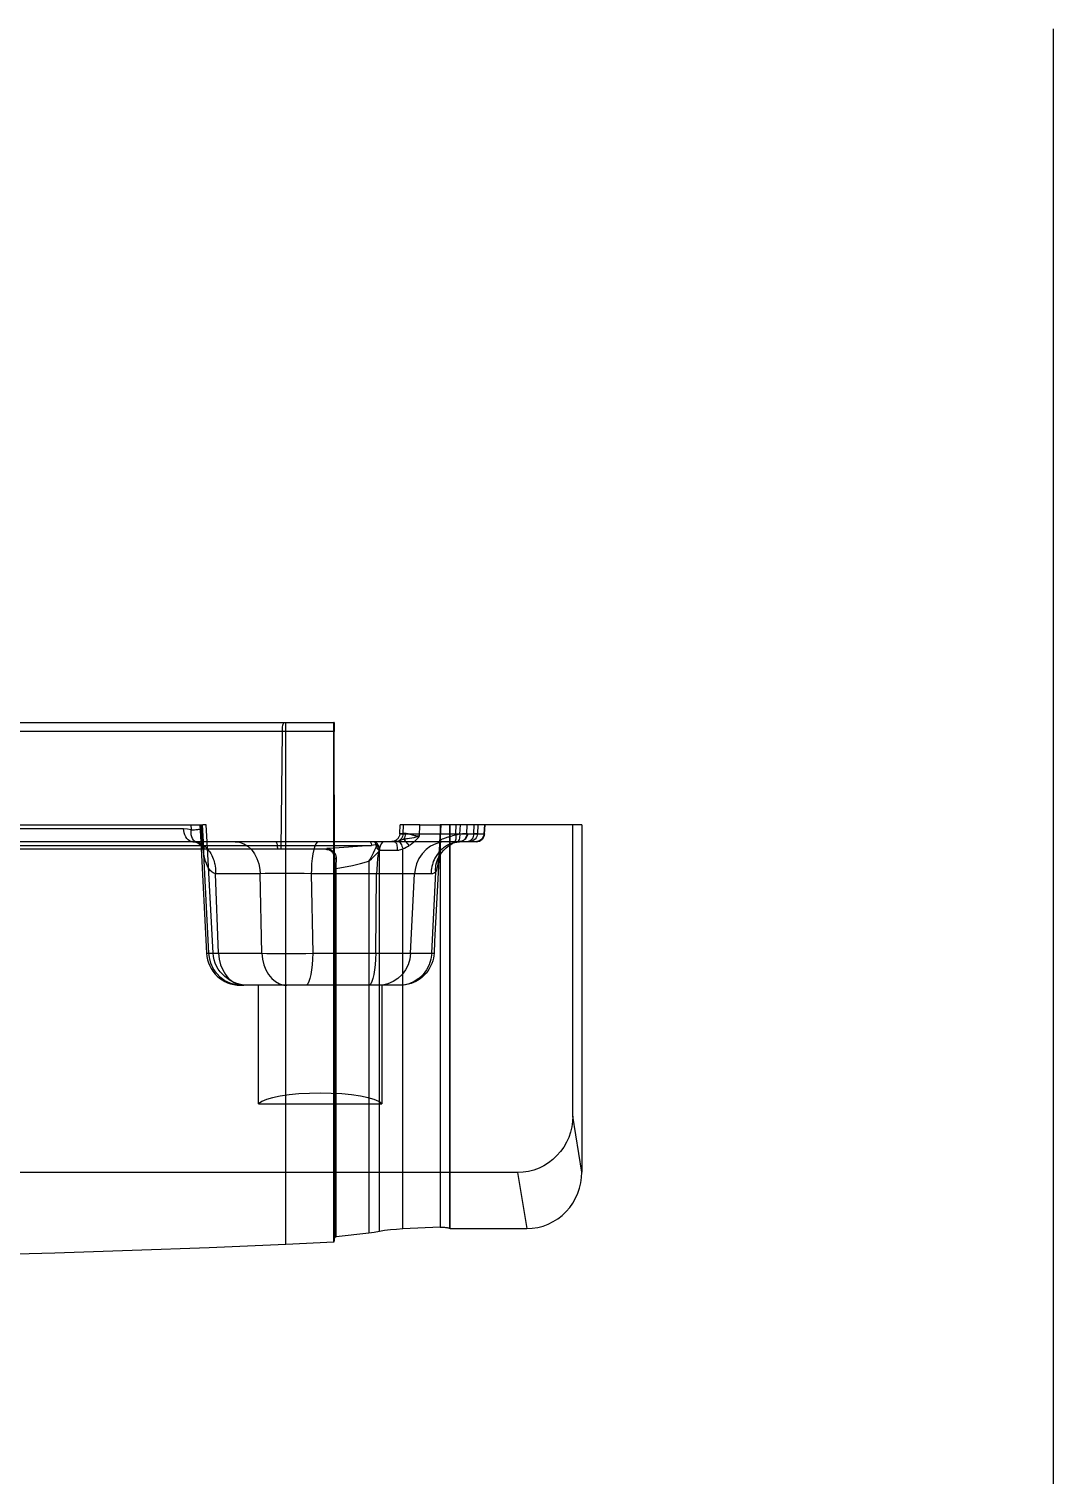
# Model space of a CAD drawing. Header units: millimetres. Extents: x 632 to 3922, y 1402 to 2001.
# Drawn here: x 3094.76 to 3125.19, y 1895.32 to 1938.29 of the extents above; entities that cross this region are included whole.
import ezdxf
from ezdxf.lldxf.tags import DXFTag

# ---------------------------------------------------------------- set-up
doc = ezdxf.new("R2010")
doc.units = ezdxf.units.MM
for name, color, linetype in [('7', 7, 'Continuous'), ('8', 8, 'Continuous'), ('CE', 1, 'CENTER'), ('H1', 2, 'HIDDEN')]:
    doc.layers.add(name, color=color, linetype=linetype)
tags = doc.linetypes.add('CENTER', pattern=[2, 1.25, -0.25, 0.25, -0.25]).pattern_tags.tags
tags[10:11] = [DXFTag(74, 4), DXFTag(75, 0), DXFTag(340, '0'), DXFTag(46, 1.0), DXFTag(50, 0.0), DXFTag(44, 0.0), DXFTag(45, 0.0)]
tags[8:9] = [DXFTag(74, 4), DXFTag(75, 0), DXFTag(340, '0'), DXFTag(46, 1.0), DXFTag(50, 0.0), DXFTag(44, 0.0), DXFTag(45, 0.0)]
tags[6:7] = [DXFTag(74, 4), DXFTag(75, 0), DXFTag(340, '0'), DXFTag(46, 1.0), DXFTag(50, 0.0), DXFTag(44, 0.0), DXFTag(45, 0.0)]
tags[4:5] = [DXFTag(74, 4), DXFTag(75, 0), DXFTag(340, '0'), DXFTag(46, 1.0), DXFTag(50, 0.0), DXFTag(44, 0.0), DXFTag(45, 0.0)]
tags = doc.linetypes.add('HIDDEN', pattern=[0.375, 0.25, -0.125]).pattern_tags.tags
tags[6:7] = [DXFTag(74, 4), DXFTag(75, 0), DXFTag(340, '0'), DXFTag(46, 1.0), DXFTag(50, 0.0), DXFTag(44, 0.0), DXFTag(45, 0.0)]
tags[4:5] = [DXFTag(74, 4), DXFTag(75, 0), DXFTag(340, '0'), DXFTag(46, 1.0), DXFTag(50, 0.0), DXFTag(44, 0.0), DXFTag(45, 0.0)]

msp = doc.modelspace()

# ---------------------------------------------------------------- linework, layer by layer
at = {"layer": '7'}
for p, q in [((3083.944, 1917.677), (3102.386, 1917.677)), ((3102.386, 1917.677), (3103.819, 1917.677)), ((3103.819, 1902.234), (3103.819, 1917.677)), ((3103.824, 1917.677), (3103.819, 1917.677)), ((3103.832, 1913.661), (3103.828, 1917.413)), ((3105.775, 1914.377), (3105.788, 1914.64)), ((3106.374, 1914.64), (3105.788, 1914.64)), ((3106.374, 1914.64), (3106.973, 1914.64)), ((3107.261, 1914.64), (3106.973, 1914.64)), ((3107.267, 1902.645), (3107.267, 1914.64)), ((3111.185, 1914.64), (3107.267, 1914.64)), ((3111.185, 1914.64), (3111.185, 1904.319)), ((3104.89, 1914.138), (3103.831, 1914.138)), ((3105.621, 1914.138), (3105.009, 1914.138)), ((3106.973, 1902.682), (3105.87, 1902.632)), ((3107.267, 1902.645), (3107.261, 1902.648)), ((3107.267, 1902.645), (3109.546, 1902.645)), ((3103.819, 1902.234), (3102.386, 1902.169)), ((3103.831, 1902.383), (3103.819, 1902.234)), ((3104.851, 1902.508), (3103.885, 1902.402))]:
    msp.add_line(p, q, dxfattribs=at)
for points in [[(3103.824, 1917.677, 0), (3103.824, 1917.675, 0), (3103.824, 1917.672, 0), (3103.825, 1917.666, 0), (3103.825, 1917.657, 0), (3103.826, 1917.647, 0), (3103.826, 1917.633, 0), (3103.826, 1917.618, 0), (3103.827, 1917.601, 0), (3103.827, 1917.582, 0), (3103.827, 1917.561, 0), (3103.828, 1917.539, 0), (3103.828, 1917.515, 0), (3103.828, 1917.491, 0), (3103.828, 1917.465, 0), (3103.828, 1917.439, 0), (3103.828, 1917.413, 0)], [(3105.775, 1914.375, 0), (3105.773, 1914.355, 0), (3105.769, 1914.335, 0), (3105.763, 1914.315, 0), (3105.756, 1914.295, 0), (3105.747, 1914.277, 0), (3105.737, 1914.259, 0), (3105.726, 1914.242, 0), (3105.713, 1914.226, 0), (3105.698, 1914.21, 0), (3105.682, 1914.196, 0), (3105.665, 1914.184, 0), (3105.647, 1914.172, 0), (3105.628, 1914.162, 0), (3105.607, 1914.154, 0), (3105.587, 1914.147, 0), (3105.565, 1914.142, 0), (3105.543, 1914.139, 0), (3105.52, 1914.138, 0), (3105.516, 1914.138, 0)], [(3105.775, 1914.375, 0), (3105.775, 1914.377, 0)], [(3105.009, 1914.138, 0), (3104.938, 1914.138, 0), (3104.89, 1914.138, 0)], [(3105.054, 1914.041, 0), (3104.933, 1914.025, 0)], [(3105.065, 1914.044, 0), (3105.064, 1914.043, 0), (3105.062, 1914.043, 0), (3105.061, 1914.042, 0), (3105.058, 1914.041, 0), (3105.056, 1914.041, 0), (3105.054, 1914.041, 0)], [(3105.065, 1914.044, 0), (3105.073, 1914.048, 0), (3105.081, 1914.052, 0), (3105.089, 1914.055, 0), (3105.097, 1914.058, 0), (3105.105, 1914.06, 0), (3105.112, 1914.062, 0), (3105.115, 1914.062, 0)], [(3103.832, 1913.682, 0), (3103.832, 1913.661, 0)], [(3109.546, 1902.645, 0), (3109.71, 1902.653, 0), (3109.872, 1902.678, 0), (3110.031, 1902.719, 0), (3110.185, 1902.776, 0), (3110.332, 1902.849, 0), (3110.471, 1902.935, 0), (3110.6, 1903.035, 0), (3110.718, 1903.147, 0), (3110.825, 1903.27, 0), (3110.919, 1903.402, 0), (3110.999, 1903.543, 0), (3111.066, 1903.69, 0), (3111.118, 1903.843, 0), (3111.155, 1904, 0), (3111.178, 1904.159, 0), (3111.185, 1904.319, 0)], [(3105.87, 1902.632, 0), (3105.678, 1902.62, 0), (3105.495, 1902.604, 0), (3105.324, 1902.582, 0), (3105.17, 1902.556, 0)], [(3106.973, 1902.682, 0), (3106.995, 1902.683, 0), (3107.018, 1902.683, 0), (3107.041, 1902.683, 0), (3107.064, 1902.682, 0), (3107.086, 1902.681, 0), (3107.108, 1902.68, 0), (3107.129, 1902.678, 0), (3107.149, 1902.676, 0), (3107.168, 1902.674, 0), (3107.186, 1902.671, 0), (3107.202, 1902.667, 0), (3107.217, 1902.664, 0), (3107.231, 1902.66, 0), (3107.243, 1902.656, 0), (3107.253, 1902.652, 0), (3107.261, 1902.648, 0)], [(3103.831, 1902.383, 0), (3103.832, 1902.386, 0), (3103.835, 1902.389, 0), (3103.84, 1902.391, 0), (3103.846, 1902.394, 0), (3103.854, 1902.396, 0), (3103.863, 1902.398, 0), (3103.873, 1902.4, 0), (3103.885, 1902.402, 0)], [(3105.17, 1902.556, 0), (3105.018, 1902.53, 0), (3104.851, 1902.508, 0)], [(3102.386, 1902.169, 0), (3100.11, 1902.072, 0), (3097.822, 1901.987, 0), (3095.525, 1901.914, 0), (3093.22, 1901.852, 0), (3090.908, 1901.802, 0), (3088.59, 1901.764, 0), (3086.268, 1901.738, 0), (3083.944, 1901.724, 0)]]:
    msp.add_polyline3d(points, dxfattribs=at)
at = {"layer": '8'}
for p, q in [((3102.386, 1902.169), (3102.386, 1917.677)), ((3106.357, 1914.3), (3106.374, 1914.64)), ((3106.973, 1914.64), (3106.973, 1902.682)), ((3107.261, 1902.648), (3107.261, 1914.64)), ((3103.831, 1914.025), (3104.933, 1914.025)), ((3105.17, 1902.556), (3105.17, 1913.867)), ((3105.182, 1913.887), (3105.701, 1913.887)), ((3105.87, 1902.632), (3105.87, 1913.925)), ((3103.832, 1913.661), (3103.832, 1913.661)), ((3104.851, 1913.56), (3104.851, 1902.508)), ((3103.831, 1913.344), (3103.831, 1902.383)), ((3103.885, 1913.344), (3103.831, 1913.344)), ((3103.885, 1902.402), (3103.885, 1913.344))]:
    msp.add_line(p, q, dxfattribs=at)
for points in [[(3105.937, 1914.378, 0), (3105.911, 1914.378, 0), (3105.887, 1914.377, 0), (3105.864, 1914.377, 0), (3105.843, 1914.376, 0), (3105.822, 1914.376, 0), (3105.803, 1914.376, 0), (3105.788, 1914.376, 0), (3105.775, 1914.375, 0)], [(3105.937, 1914.378, 0), (3105.934, 1914.335, 0), (3105.925, 1914.293, 0), (3105.913, 1914.254, 0), (3105.896, 1914.219, 0), (3105.889, 1914.209, 0)], [(3106.357, 1914.3, 0), (3106.354, 1914.299, 0), (3106.303, 1914.283, 0), (3106.252, 1914.268, 0), (3106.191, 1914.254, 0), (3106.13, 1914.242, 0), (3106.068, 1914.232, 0), (3106.008, 1914.224, 0), (3105.977, 1914.22, 0), (3105.946, 1914.216, 0), (3105.917, 1914.212, 0), (3105.889, 1914.209, 0)], [(3106.357, 1914.3, 0), (3106.331, 1914.3, 0), (3106.305, 1914.302, 0), (3106.278, 1914.305, 0), (3106.252, 1914.309, 0), (3106.226, 1914.314, 0), (3106.19, 1914.322, 0), (3106.154, 1914.332, 0), (3106.118, 1914.342, 0), (3106.084, 1914.352, 0), (3106.054, 1914.36, 0), (3106.024, 1914.367, 0), (3105.995, 1914.373, 0), (3105.967, 1914.377, 0), (3105.952, 1914.378, 0), (3105.937, 1914.378, 0)], [(3106.052, 1914.028, 0), (3106.054, 1914.03, 0), (3106.079, 1914.048, 0), (3106.179, 1914.121, 0), (3106.228, 1914.161, 0), (3106.275, 1914.204, 0), (3106.318, 1914.25, 0), (3106.337, 1914.273, 0), (3106.355, 1914.298, 0), (3106.357, 1914.3, 0)], [(3104.933, 1914.025, 0), (3103.831, 1913.943, 0)], [(3103.895, 1913.62, 0), (3103.896, 1913.639, 0), (3103.895, 1913.658, 0), (3103.893, 1913.677, 0), (3103.889, 1913.696, 0), (3103.884, 1913.715, 0), (3103.878, 1913.733, 0), (3103.871, 1913.75, 0), (3103.863, 1913.767, 0), (3103.853, 1913.783, 0), (3103.843, 1913.799, 0), (3103.832, 1913.813, 0)], [(3105.064, 1913.969, 0), (3105.028, 1913.884, 0), (3104.988, 1913.799, 0), (3104.944, 1913.715, 0), (3104.912, 1913.659, 0), (3104.881, 1913.608, 0), (3104.866, 1913.584, 0), (3104.854, 1913.564, 0), (3104.851, 1913.56, 0)], [(3104.851, 1913.56, 0), (3104.855, 1913.564, 0), (3104.87, 1913.576, 0), (3104.935, 1913.633, 0), (3104.964, 1913.659, 0), (3105.071, 1913.762, 0), (3105.17, 1913.867, 0)], [(3104.89, 1914.138, 0), (3104.899, 1914.134, 0), (3104.907, 1914.122, 0), (3104.916, 1914.104, 0), (3104.923, 1914.079, 0), (3104.93, 1914.048, 0), (3104.933, 1914.025, 0)], [(3105.009, 1914.138, 0), (3105.009, 1914.138, 0), (3105.015, 1914.137, 0), (3105.02, 1914.135, 0), (3105.025, 1914.131, 0), (3105.03, 1914.127, 0), (3105.035, 1914.121, 0), (3105.039, 1914.115, 0), (3105.043, 1914.107, 0), (3105.047, 1914.099, 0), (3105.052, 1914.088, 0), (3105.057, 1914.074, 0), (3105.061, 1914.06, 0), (3105.065, 1914.044, 0)], [(3105.115, 1914.062, 0), (3105.108, 1914.072, 0), (3105.102, 1914.082, 0), (3105.094, 1914.091, 0), (3105.087, 1914.099, 0), (3105.081, 1914.106, 0), (3105.075, 1914.111, 0), (3105.068, 1914.116, 0), (3105.062, 1914.121, 0), (3105.054, 1914.126, 0), (3105.045, 1914.13, 0), (3105.037, 1914.133, 0), (3105.028, 1914.135, 0), (3105.019, 1914.137, 0), (3105.01, 1914.138, 0), (3105.009, 1914.138, 0)], [(3105.054, 1914.041, 0), (3105.055, 1914.04, 0), (3105.062, 1914.034, 0), (3105.07, 1914.028, 0), (3105.076, 1914.021, 0), (3105.083, 1914.014, 0)], [(3105.083, 1914.014, 0), (3105.064, 1913.969, 0)], [(3105.17, 1913.867, 0), (3105.144, 1913.898, 0), (3105.115, 1913.928, 0), (3105.081, 1913.956, 0), (3105.064, 1913.969, 0)], [(3105.083, 1914.014, 0), (3105.102, 1914.025, 0), (3105.12, 1914.035, 0), (3105.131, 1914.039, 0)], [(3105.083, 1914.014, 0), (3105.096, 1914.001, 0), (3105.11, 1913.987, 0), (3105.123, 1913.973, 0), (3105.135, 1913.958, 0), (3105.148, 1913.941, 0), (3105.16, 1913.924, 0), (3105.171, 1913.906, 0), (3105.181, 1913.889, 0), (3105.182, 1913.887, 0)], [(3105.131, 1914.039, 0), (3105.123, 1914.051, 0), (3105.115, 1914.062, 0)], [(3105.182, 1913.887, 0), (3105.182, 1913.889, 0), (3105.179, 1913.91, 0), (3105.175, 1913.931, 0), (3105.17, 1913.952, 0), (3105.163, 1913.973, 0), (3105.156, 1913.99, 0), (3105.149, 1914.007, 0), (3105.14, 1914.024, 0), (3105.131, 1914.039, 0)], [(3105.17, 1913.867, 0), (3105.182, 1913.887, 0)], [(3105.743, 1914.157, 0), (3105.735, 1914.154, 0), (3105.708, 1914.148, 0), (3105.68, 1914.143, 0), (3105.66, 1914.14, 0), (3105.641, 1914.138, 0), (3105.621, 1914.138, 0)], [(3105.621, 1914.138, 0), (3105.635, 1914.134, 0), (3105.649, 1914.122, 0), (3105.661, 1914.104, 0), (3105.673, 1914.079, 0), (3105.683, 1914.048, 0), (3105.691, 1914.012, 0), (3105.697, 1913.972, 0), (3105.7, 1913.93, 0), (3105.701, 1913.887, 0)], [(3105.701, 1913.887, 0), (3105.724, 1913.887, 0), (3105.746, 1913.889, 0), (3105.769, 1913.893, 0), (3105.803, 1913.901, 0), (3105.837, 1913.911, 0), (3105.86, 1913.92, 0), (3105.87, 1913.925, 0)], [(3105.889, 1914.209, 0), (3105.815, 1914.18, 0), (3105.743, 1914.157, 0)], [(3105.743, 1914.157, 0), (3105.756, 1914.146, 0), (3105.77, 1914.129, 0), (3105.786, 1914.105, 0), (3105.803, 1914.076, 0), (3105.821, 1914.043, 0), (3105.838, 1914.006, 0), (3105.855, 1913.966, 0), (3105.87, 1913.925, 0), (3105.87, 1913.925, 0)], [(3105.87, 1913.925, 0), (3105.918, 1913.945, 0), (3105.965, 1913.97, 0), (3106.008, 1913.997, 0), (3106.052, 1914.028, 0)], [(3106.052, 1914.028, 0), (3106.026, 1914.063, 0), (3105.998, 1914.097, 0), (3105.971, 1914.128, 0), (3105.945, 1914.157, 0), (3105.92, 1914.182, 0), (3105.898, 1914.202, 0), (3105.889, 1914.209, 0)], [(3103.832, 1913.661, 0), (3103.832, 1913.622, 0), (3103.832, 1913.581, 0), (3103.831, 1913.525, 0), (3103.831, 1913.466, 0), (3103.831, 1913.426, 0), (3103.831, 1913.385, 0), (3103.831, 1913.344, 0)], [(3103.895, 1913.62, 0), (3103.88, 1913.623, 0), (3103.866, 1913.628, 0), (3103.854, 1913.634, 0), (3103.844, 1913.64, 0), (3103.837, 1913.648, 0), (3103.833, 1913.655, 0), (3103.832, 1913.661, 0)], [(3103.885, 1913.344, 0), (3103.886, 1913.379, 0), (3103.887, 1913.413, 0), (3103.888, 1913.448, 0), (3103.889, 1913.5, 0), (3103.892, 1913.551, 0), (3103.893, 1913.586, 0), (3103.895, 1913.62, 0)], [(3103.885, 1913.344, 0), (3104.37, 1913.43, 0), (3104.612, 1913.488, 0), (3104.851, 1913.56, 0)]]:
    msp.add_polyline3d(points, dxfattribs=at)
at = {"layer": 'CE'}
msp.add_line((3125.185, 1938.286), (3125.185, 1795.578), dxfattribs=at)
at = {"layer": 'H1'}
for p, q in [((3102.278, 1917.413), (3083.935, 1917.413)), ((3102.278, 1917.413), (3102.24, 1913.912)), ((3103.828, 1917.413), (3102.278, 1917.413)), ((3093.756, 1914.64), (3099.568, 1914.64)), ((3099.352, 1914.518), (3093.761, 1914.518)), ((3099.835, 1914.64), (3099.862, 1914.138)), ((3099.938, 1914.138), (3099.913, 1914.64)), ((3100.019, 1914.64), (3099.913, 1914.64)), ((3100.047, 1914.138), (3100.019, 1914.64)), ((3105.866, 1914.375), (3107.972, 1914.375)), ((3107.565, 1914.64), (3107.553, 1914.361)), ((3107.767, 1914.375), (3107.779, 1914.64)), ((3107.972, 1914.375), (3107.985, 1914.64)), ((3108.08, 1914.375), (3107.972, 1914.375)), ((3108.093, 1914.64), (3108.08, 1914.375)), ((3108.08, 1914.375), (3108.287, 1914.375)), ((3108.289, 1914.64), (3108.274, 1914.375)), ((3108.287, 1914.375), (3108.301, 1914.64)), ((3108.295, 1914.375), (3108.309, 1914.64)), ((3110.912, 1905.982), (3110.912, 1914.64)), ((3102.24, 1913.912), (3083.932, 1913.912)), ((3102.09, 1914.138), (3092.318, 1914.138)), ((3092.34, 1914.025), (3102.134, 1914.025)), ((3099.862, 1914.138), (3100.035, 1910.822)), ((3099.944, 1914.033), (3099.938, 1914.138)), ((3099.957, 1913.764), (3099.944, 1914.033)), ((3100.229, 1910.822), (3100.047, 1914.138)), ((3103.831, 1914.138), (3102.09, 1914.138)), ((3102.134, 1914.025), (3103.831, 1914.025)), ((3103.579, 1913.912), (3102.24, 1913.912)), ((3103.585, 1913.912), (3103.579, 1913.912)), ((3107.779, 1914.138), (3105.673, 1914.138)), ((3108.04, 1914.138), (3107.833, 1914.138)), ((3100.104, 1910.822), (3099.957, 1913.764)), ((3101.63, 1913.186), (3100.301, 1913.186)), ((3100.393, 1910.822), (3100.301, 1913.186)), ((3101.675, 1910.822), (3101.63, 1913.186)), ((3105.087, 1913.186), (3103.144, 1913.186)), ((3103.144, 1913.186), (3103.188, 1910.822)), ((3105.061, 1910.822), (3105.087, 1913.186)), ((3106.215, 1913.186), (3105.087, 1913.186)), ((3106.097, 1910.822), (3106.215, 1913.186)), ((3106.705, 1913.186), (3106.215, 1913.186)), ((3106.724, 1910.822), (3106.845, 1913.246)), ((3100.035, 1910.822), (3100.393, 1910.822)), ((3100.393, 1910.822), (3101.675, 1910.822)), ((3103.188, 1910.822), (3105.061, 1910.822)), ((3105.061, 1910.822), (3106.097, 1910.822)), ((3106.097, 1910.822), (3106.724, 1910.822)), ((3106.724, 1910.822), (3106.792, 1910.822)), ((3101.139, 1909.871), (3101.038, 1909.871)), ((3102.42, 1909.871), (3101.139, 1909.871)), ((3101.581, 1906.352), (3101.581, 1909.871)), ((3104.853, 1909.871), (3102.98, 1909.871)), ((3105.143, 1909.871), (3104.853, 1909.871)), ((3105.77, 1909.871), (3105.143, 1909.871)), ((3105.246, 1909.871), (3105.246, 1906.352)), ((3105.788, 1909.871), (3105.77, 1909.871)), ((3101.581, 1906.352), (3105.246, 1906.352)), ((3111.185, 1904.319), (3110.912, 1905.982)), ((3109.273, 1904.307), (3092.185, 1904.307)), ((3109.273, 1904.307), (3109.546, 1902.645))]:
    msp.add_line(p, q, dxfattribs=at)
for points in [[(3102.331, 1917.677, 0), (3102.322, 1917.673, 0), (3102.313, 1917.662, 0), (3102.305, 1917.643, 0), (3102.297, 1917.618, 0), (3102.291, 1917.587, 0), (3102.285, 1917.551, 0), (3102.282, 1917.512, 0), (3102.279, 1917.469, 0), (3102.278, 1917.426, 0), (3102.278, 1917.413, 0)], [(3099.624, 1914.138, 0), (3099.577, 1914.144, 0), (3099.531, 1914.162, 0), (3099.488, 1914.191, 0), (3099.449, 1914.232, 0), (3099.415, 1914.281, 0), (3099.388, 1914.338, 0), (3099.368, 1914.402, 0), (3099.355, 1914.469, 0), (3099.352, 1914.518, 0)], [(3099.577, 1914.485, 0), (3099.465, 1914.51, 0), (3099.352, 1914.518, 0)], [(3099.568, 1914.64, 0), (3099.577, 1914.485, 0)], [(3099.568, 1914.64, 0), (3099.627, 1914.64, 0), (3099.68, 1914.64, 0), (3099.73, 1914.64, 0), (3099.773, 1914.64, 0), (3099.809, 1914.64, 0), (3099.838, 1914.64, 0), (3099.861, 1914.64, 0), (3099.878, 1914.64, 0), (3099.887, 1914.64, 0), (3099.889, 1914.64, 0)], [(3099.718, 1914.127, 0), (3099.677, 1914.15, 0), (3099.642, 1914.184, 0), (3099.613, 1914.228, 0), (3099.592, 1914.28, 0), (3099.578, 1914.339, 0), (3099.572, 1914.404, 0), (3099.575, 1914.471, 0), (3099.577, 1914.485, 0)], [(3099.577, 1914.485, 0), (3099.608, 1914.487, 0), (3099.641, 1914.49, 0), (3099.677, 1914.494, 0), (3099.713, 1914.497, 0), (3099.743, 1914.499, 0), (3099.772, 1914.502, 0), (3099.8, 1914.505, 0), (3099.826, 1914.507, 0), (3099.849, 1914.509, 0), (3099.868, 1914.511, 0), (3099.881, 1914.513, 0), (3099.89, 1914.514, 0), (3099.894, 1914.515, 0), (3099.896, 1914.516, 0)], [(3099.874, 1914.518, 0), (3099.868, 1914.64, 0)], [(3100.301, 1913.19, 0), (3100.275, 1913.196, 0), (3100.251, 1913.205, 0), (3100.226, 1913.216, 0), (3100.203, 1913.231, 0), (3100.181, 1913.248, 0), (3100.154, 1913.274, 0), (3100.129, 1913.304, 0), (3100.105, 1913.338, 0), (3100.082, 1913.377, 0), (3100.054, 1913.433, 0), (3100.029, 1913.494, 0), (3100.006, 1913.561, 0), (3099.985, 1913.634, 0), (3099.967, 1913.713, 0), (3099.943, 1913.836, 0), (3099.923, 1913.966, 0), (3099.907, 1914.103, 0), (3099.894, 1914.239, 0), (3099.883, 1914.377, 0), (3099.874, 1914.518, 0)], [(3099.894, 1914.517, 0), (3099.889, 1914.517, 0), (3099.883, 1914.518, 0), (3099.875, 1914.518, 0)], [(3099.896, 1914.516, 0), (3099.889, 1914.64, 0)], [(3099.966, 1913.92, 0), (3099.966, 1913.921, 0), (3099.966, 1913.923, 0), (3099.966, 1913.926, 0), (3099.965, 1913.93, 0), (3099.964, 1913.936, 0), (3099.962, 1913.943, 0), (3099.96, 1913.951, 0), (3099.958, 1913.961, 0), (3099.955, 1913.973, 0), (3099.953, 1913.986, 0), (3099.95, 1913.996, 0), (3099.948, 1914.008, 0), (3099.946, 1914.022, 0), (3099.943, 1914.037, 0), (3099.939, 1914.057, 0), (3099.936, 1914.079, 0), (3099.932, 1914.103, 0), (3099.929, 1914.129, 0), (3099.925, 1914.158, 0), (3099.921, 1914.189, 0), (3099.917, 1914.223, 0), (3099.913, 1914.264, 0), (3099.909, 1914.309, 0), (3099.905, 1914.357, 0), (3099.902, 1914.407, 0), (3099.898, 1914.46, 0), (3099.896, 1914.516, 0)], [(3105.866, 1914.375, 0), (3105.862, 1914.332, 0), (3105.851, 1914.29, 0), (3105.835, 1914.252, 0), (3105.815, 1914.217, 0), (3105.79, 1914.188, 0), (3105.761, 1914.165, 0), (3105.73, 1914.149, 0), (3105.697, 1914.139, 0), (3105.673, 1914.138, 0)], [(3105.775, 1914.377, 0), (3105.789, 1914.377, 0), (3105.807, 1914.376, 0), (3105.817, 1914.376, 0)], [(3105.817, 1914.376, 0), (3105.828, 1914.376, 0), (3105.852, 1914.376, 0), (3105.866, 1914.375, 0)], [(3105.875, 1914.64, 0), (3105.866, 1914.375, 0)], [(3106.973, 1914.282, 0), (3106.966, 1914.151, 0), (3106.81, 1911.174, 0), (3106.792, 1910.822, 0)], [(3106.973, 1914.426, 0), (3106.957, 1914.123, 0)], [(3106.973, 1914.367, 0), (3106.961, 1914.142, 0)], [(3107.437, 1914.334, 0), (3107.39, 1914.322, 0), (3107.341, 1914.309, 0), (3107.291, 1914.296, 0), (3107.24, 1914.282, 0), (3107.22, 1914.276, 0), (3107.198, 1914.27, 0), (3107.174, 1914.263, 0), (3107.148, 1914.255, 0), (3107.122, 1914.246, 0), (3107.095, 1914.237, 0), (3107.069, 1914.226, 0), (3107.037, 1914.212, 0), (3107.013, 1914.198, 0), (3106.995, 1914.186, 0), (3106.982, 1914.175, 0), (3106.974, 1914.166, 0), (3106.963, 1914.149, 0), (3106.961, 1914.143, 0)], [(3106.985, 1914.64, 0), (3106.973, 1914.426, 0)], [(3106.988, 1914.64, 0), (3106.973, 1914.367, 0)], [(3106.992, 1914.64, 0), (3106.973, 1914.282, 0)], [(3107.254, 1914.64, 0), (3107.203, 1914.64, 0)], [(3107.269, 1914.64, 0), (3107.258, 1914.64, 0), (3107.254, 1914.64, 0)], [(3107.453, 1914.64, 0), (3107.384, 1914.64, 0), (3107.318, 1914.64, 0), (3107.269, 1914.64, 0)], [(3107.437, 1914.334, 0), (3107.443, 1914.292, 0), (3107.444, 1914.252, 0), (3107.442, 1914.214, 0), (3107.435, 1914.181, 0), (3107.424, 1914.153, 0), (3107.414, 1914.136, 0)], [(3107.437, 1914.334, 0), (3107.439, 1914.375, 0)], [(3107.553, 1914.361, 0), (3107.437, 1914.334, 0)], [(3107.439, 1914.375, 0), (3107.453, 1914.64, 0)], [(3107.553, 1914.361, 0), (3107.555, 1914.319, 0), (3107.553, 1914.277, 0), (3107.547, 1914.239, 0), (3107.537, 1914.205, 0), (3107.524, 1914.176, 0), (3107.507, 1914.153, 0), (3107.488, 1914.137, 0), (3107.466, 1914.128, 0), (3107.455, 1914.126, 0)], [(3107.767, 1914.375, 0), (3107.762, 1914.331, 0), (3107.749, 1914.29, 0), (3107.729, 1914.251, 0), (3107.704, 1914.217, 0), (3107.673, 1914.187, 0), (3107.637, 1914.164, 0), (3107.599, 1914.148, 0), (3107.558, 1914.139, 0), (3107.535, 1914.137, 0)], [(3107.788, 1914.375, 0), (3107.782, 1914.332, 0), (3107.769, 1914.29, 0), (3107.749, 1914.252, 0), (3107.723, 1914.217, 0), (3107.692, 1914.188, 0), (3107.657, 1914.165, 0), (3107.618, 1914.149, 0), (3107.577, 1914.139, 0), (3107.547, 1914.138, 0)], [(3107.767, 1914.375, 0), (3107.754, 1914.374, 0), (3107.738, 1914.373, 0), (3107.718, 1914.372, 0), (3107.695, 1914.371, 0), (3107.67, 1914.369, 0), (3107.642, 1914.368, 0), (3107.612, 1914.366, 0), (3107.579, 1914.363, 0), (3107.553, 1914.361, 0)], [(3107.788, 1914.375, 0), (3107.767, 1914.375, 0)], [(3107.972, 1914.375, 0), (3107.967, 1914.332, 0), (3107.957, 1914.29, 0), (3107.941, 1914.252, 0), (3107.92, 1914.217, 0), (3107.895, 1914.188, 0), (3107.867, 1914.165, 0), (3107.836, 1914.149, 0), (3107.803, 1914.139, 0), (3107.779, 1914.138, 0)], [(3108.08, 1914.375, 0), (3108.074, 1914.332, 0), (3108.06, 1914.29, 0), (3108.04, 1914.252, 0), (3108.014, 1914.217, 0), (3107.982, 1914.188, 0), (3107.945, 1914.165, 0), (3107.905, 1914.149, 0), (3107.863, 1914.139, 0), (3107.833, 1914.138, 0)], [(3107.972, 1914.375, 0), (3108.01, 1914.375, 0), (3108.041, 1914.375, 0), (3108.064, 1914.375, 0), (3108.08, 1914.375, 0)], [(3108.274, 1914.375, 0), (3108.269, 1914.332, 0), (3108.256, 1914.29, 0), (3108.236, 1914.252, 0), (3108.21, 1914.217, 0), (3108.179, 1914.188, 0), (3108.143, 1914.165, 0), (3108.104, 1914.149, 0), (3108.063, 1914.139, 0), (3108.034, 1914.138, 0)], [(3108.287, 1914.375, 0), (3108.281, 1914.332, 0), (3108.268, 1914.29, 0), (3108.248, 1914.252, 0), (3108.221, 1914.217, 0), (3108.189, 1914.188, 0), (3108.152, 1914.165, 0), (3108.113, 1914.149, 0), (3108.07, 1914.139, 0), (3108.04, 1914.138, 0)], [(3108.295, 1914.375, 0), (3108.29, 1914.375, 0), (3108.274, 1914.375, 0)], [(3108.287, 1914.375, 0), (3108.293, 1914.375, 0), (3108.295, 1914.375, 0)], [(3099.624, 1914.138, 0), (3099.705, 1914.132, 0), (3099.785, 1914.114, 0)], [(3099.735, 1914.121, 0), (3099.718, 1914.127, 0)], [(3099.718, 1914.127, 0), (3099.774, 1914.099, 0), (3099.822, 1914.068, 0), (3099.862, 1914.037, 0), (3099.894, 1914.007, 0), (3099.919, 1913.981, 0), (3099.935, 1913.962, 0), (3099.947, 1913.946, 0), (3099.956, 1913.934, 0), (3099.96, 1913.929, 0), (3099.962, 1913.924, 0), (3099.965, 1913.922, 0), (3099.966, 1913.92, 0), (3099.966, 1913.92, 0)], [(3099.785, 1914.114, 0), (3099.739, 1914.12, 0), (3099.735, 1914.121, 0)], [(3099.785, 1914.114, 0), (3099.819, 1914.102, 0), (3099.851, 1914.087, 0), (3099.882, 1914.07, 0)], [(3099.882, 1914.07, 0), (3099.924, 1914.044, 0), (3099.967, 1914.012, 0), (3099.988, 1913.995, 0), (3100.011, 1913.973, 0), (3100.037, 1913.947, 0), (3100.065, 1913.917, 0), (3100.095, 1913.879, 0), (3100.126, 1913.835, 0), (3100.158, 1913.783, 0), (3100.186, 1913.73, 0), (3100.21, 1913.679, 0), (3100.23, 1913.63, 0), (3100.245, 1913.584, 0), (3100.258, 1913.542, 0), (3100.268, 1913.504, 0), (3100.276, 1913.47, 0), (3100.287, 1913.409, 0), (3100.295, 1913.35, 0), (3100.299, 1913.294, 0), (3100.301, 1913.241, 0), (3100.301, 1913.192, 0)], [(3100.885, 1914.138, 0), (3101.015, 1914.122, 0), (3101.14, 1914.077, 0), (3101.258, 1914.003, 0), (3101.365, 1913.903, 0), (3101.457, 1913.779, 0), (3101.531, 1913.636, 0), (3101.586, 1913.477, 0), (3101.62, 1913.308, 0), (3101.63, 1913.186, 0)], [(3102.09, 1914.138, 0), (3102.099, 1914.134, 0), (3102.108, 1914.122, 0), (3102.116, 1914.104, 0), (3102.124, 1914.079, 0), (3102.13, 1914.048, 0), (3102.134, 1914.025, 0)], [(3102.177, 1913.912, 0), (3102.168, 1913.915, 0), (3102.16, 1913.927, 0), (3102.151, 1913.945, 0), (3102.144, 1913.97, 0), (3102.137, 1914.001, 0), (3102.134, 1914.025, 0)], [(3103.353, 1914.138, 0), (3103.316, 1914.122, 0), (3103.281, 1914.077, 0), (3103.248, 1914.003, 0), (3103.218, 1913.903, 0), (3103.193, 1913.779, 0), (3103.172, 1913.636, 0), (3103.156, 1913.477, 0), (3103.147, 1913.308, 0), (3103.144, 1913.186, 0)], [(3103.579, 1913.912, 0), (3103.604, 1913.91, 0), (3103.628, 1913.907, 0), (3103.651, 1913.901, 0), (3103.674, 1913.893, 0), (3103.696, 1913.883, 0), (3103.717, 1913.871, 0), (3103.737, 1913.857, 0), (3103.755, 1913.84, 0), (3103.772, 1913.822, 0), (3103.787, 1913.803, 0), (3103.8, 1913.781, 0), (3103.811, 1913.759, 0), (3103.82, 1913.735, 0), (3103.826, 1913.711, 0), (3103.83, 1913.686, 0), (3103.832, 1913.661, 0)], [(3103.61, 1913.934, 0), (3103.604, 1913.924, 0), (3103.598, 1913.917, 0), (3103.591, 1913.913, 0), (3103.585, 1913.912, 0)], [(3103.714, 1913.876, 0), (3103.674, 1913.895, 0), (3103.632, 1913.907, 0), (3103.589, 1913.912, 0), (3103.585, 1913.912, 0)], [(3103.831, 1913.943, 0), (3103.61, 1913.934, 0)], [(3103.748, 1913.881, 0), (3103.716, 1913.897, 0), (3103.683, 1913.911, 0), (3103.648, 1913.923, 0), (3103.613, 1913.933, 0), (3103.61, 1913.934, 0)], [(3103.61, 1913.934, 0), (3103.612, 1913.933, 0), (3103.665, 1913.904, 0), (3103.714, 1913.876, 0)], [(3103.748, 1913.881, 0), (3103.738, 1913.876, 0), (3103.728, 1913.873, 0), (3103.72, 1913.874, 0), (3103.714, 1913.876, 0)], [(3103.714, 1913.876, 0), (3103.729, 1913.866, 0), (3103.742, 1913.856, 0), (3103.755, 1913.844, 0), (3103.767, 1913.832, 0), (3103.782, 1913.814, 0), (3103.795, 1913.796, 0), (3103.806, 1913.775, 0), (3103.816, 1913.754, 0), (3103.823, 1913.732, 0), (3103.828, 1913.709, 0), (3103.831, 1913.685, 0), (3103.832, 1913.682, 0)], [(3103.832, 1913.813, 0), (3103.831, 1913.814, 0), (3103.818, 1913.828, 0), (3103.802, 1913.843, 0), (3103.786, 1913.856, 0), (3103.767, 1913.869, 0), (3103.748, 1913.881, 0)], [(3105.295, 1914.138, 0), (3105.259, 1914.122, 0), (3105.224, 1914.077, 0), (3105.191, 1914.003, 0), (3105.161, 1913.903, 0), (3105.135, 1913.779, 0), (3105.114, 1913.636, 0), (3105.099, 1913.477, 0), (3105.09, 1913.308, 0), (3105.087, 1913.186, 0)], [(3105.561, 1914.138, 0), (3105.547, 1914.138, 0), (3105.53, 1914.138, 0), (3105.516, 1914.138, 0)], [(3105.673, 1914.138, 0), (3105.635, 1914.138, 0), (3105.602, 1914.138, 0), (3105.572, 1914.138, 0), (3105.561, 1914.138, 0)], [(3107.168, 1914.138, 0), (3107.002, 1914.122, 0), (3106.842, 1914.077, 0), (3106.691, 1914.003, 0), (3106.554, 1913.903, 0), (3106.437, 1913.779, 0), (3106.341, 1913.636, 0), (3106.271, 1913.477, 0), (3106.228, 1913.308, 0), (3106.215, 1913.186, 0)], [(3107.364, 1914.104, 0), (3107.311, 1914.087, 0), (3107.253, 1914.064, 0), (3107.193, 1914.033, 0), (3107.131, 1913.996, 0), (3107.104, 1913.978, 0), (3107.075, 1913.956, 0), (3107.043, 1913.93, 0), (3107.009, 1913.899, 0), (3106.971, 1913.862, 0), (3106.932, 1913.818, 0), (3106.892, 1913.767, 0), (3106.851, 1913.706, 0), (3106.818, 1913.649, 0), (3106.792, 1913.594, 0), (3106.771, 1913.545, 0), (3106.755, 1913.5, 0), (3106.743, 1913.462, 0), (3106.728, 1913.401, 0), (3106.717, 1913.343, 0), (3106.71, 1913.287, 0), (3106.706, 1913.235, 0), (3106.705, 1913.186, 0)], [(3106.961, 1914.144, 0), (3106.958, 1914.102, 0), (3106.955, 1914.062, 0), (3106.952, 1914.024, 0), (3106.95, 1913.987, 0), (3106.947, 1913.952, 0), (3106.945, 1913.919, 0), (3106.942, 1913.888, 0), (3106.94, 1913.86, 0), (3106.938, 1913.833, 0), (3106.937, 1913.815, 0), (3106.936, 1913.799, 0), (3106.936, 1913.783, 0), (3106.935, 1913.77, 0), (3106.935, 1913.757, 0), (3106.935, 1913.747, 0), (3106.935, 1913.738, 0), (3106.936, 1913.73, 0), (3106.937, 1913.724, 0), (3106.939, 1913.72, 0), (3106.941, 1913.718, 0), (3106.942, 1913.717, 0)], [(3106.959, 1914.101, 0), (3106.953, 1914.004, 0), (3106.947, 1913.909, 0), (3106.941, 1913.814, 0), (3106.935, 1913.742, 0)], [(3106.961, 1914.142, 0), (3106.959, 1914.101, 0)], [(3106.98, 1913.758, 0), (3107.013, 1913.805, 0), (3107.079, 1913.881, 0), (3107.152, 1913.953, 0), (3107.2, 1913.993, 0)], [(3107.2, 1913.993, 0), (3107.234, 1914.019, 0), (3107.306, 1914.07, 0)], [(3107.2, 1913.993, 0), (3107.243, 1914.027, 0), (3107.261, 1914.04, 0)], [(3107.261, 1914.04, 0), (3107.266, 1914.044, 0)], [(3107.266, 1914.044, 0), (3107.289, 1914.059, 0), (3107.336, 1914.088, 0), (3107.386, 1914.111, 0)], [(3107.306, 1914.07, 0), (3107.321, 1914.08, 0), (3107.414, 1914.136, 0)], [(3107.364, 1914.104, 0), (3107.455, 1914.126, 0)], [(3107.375, 1914.107, 0), (3107.364, 1914.104, 0)], [(3107.375, 1914.107, 0), (3107.392, 1914.112, 0)], [(3107.386, 1914.111, 0), (3107.375, 1914.107, 0)], [(3107.414, 1914.136, 0), (3107.397, 1914.118, 0), (3107.386, 1914.111, 0)], [(3107.402, 1914.114, 0), (3107.462, 1914.127, 0)], [(3107.455, 1914.126, 0), (3107.465, 1914.128, 0), (3107.474, 1914.129, 0), (3107.482, 1914.131, 0), (3107.489, 1914.132, 0), (3107.496, 1914.133, 0), (3107.503, 1914.134, 0), (3107.509, 1914.134, 0), (3107.518, 1914.135, 0), (3107.525, 1914.136, 0), (3107.53, 1914.137, 0), (3107.535, 1914.137, 0)], [(3107.535, 1914.137, 0), (3107.547, 1914.138, 0)], [(3107.833, 1914.138, 0), (3107.825, 1914.138, 0), (3107.814, 1914.138, 0), (3107.798, 1914.138, 0), (3107.779, 1914.138, 0)], [(3108.044, 1914.138, 0), (3108.04, 1914.138, 0)], [(3108.044, 1914.138, 0), (3108.044, 1914.138, 0)], [(3106.845, 1913.246, 0), (3106.84, 1913.312, 0), (3106.842, 1913.377, 0), (3106.85, 1913.443, 0), (3106.863, 1913.507, 0), (3106.883, 1913.57, 0), (3106.908, 1913.631, 0), (3106.938, 1913.691, 0), (3106.973, 1913.749, 0), (3106.98, 1913.758, 0)], [(3106.935, 1913.742, 0), (3106.933, 1913.721, 0), (3106.925, 1913.632, 0), (3106.916, 1913.555, 0), (3106.907, 1913.484, 0), (3106.896, 1913.419, 0), (3106.887, 1913.378, 0), (3106.878, 1913.341, 0), (3106.868, 1913.306, 0), (3106.857, 1913.275, 0), (3106.845, 1913.246, 0)], [(3106.942, 1913.717, 0), (3106.943, 1913.717, 0), (3106.946, 1913.718, 0), (3106.95, 1913.72, 0), (3106.954, 1913.724, 0), (3106.959, 1913.73, 0), (3106.966, 1913.74, 0), (3106.975, 1913.753, 0), (3106.986, 1913.768, 0)], [(3103.144, 1913.186, 0), (3102.938, 1913.19, 0), (3102.73, 1913.192, 0), (3102.523, 1913.194, 0), (3102.321, 1913.194, 0), (3102.128, 1913.194, 0), (3101.946, 1913.192, 0), (3101.779, 1913.19, 0), (3101.63, 1913.186, 0)], [(3106.845, 1913.246, 0), (3106.795, 1913.2, 0), (3106.745, 1913.181, 0), (3106.705, 1913.186, 0)], [(3101.057, 1909.871, 0), (3100.891, 1909.886, 0), (3100.731, 1909.931, 0), (3100.58, 1910.005, 0), (3100.443, 1910.105, 0), (3100.326, 1910.229, 0), (3100.23, 1910.373, 0), (3100.16, 1910.531, 0), (3100.117, 1910.7, 0), (3100.104, 1910.822, 0)], [(3101.284, 1909.871, 0), (3101.188, 1909.875, 0), (3101.093, 1909.887, 0), (3101, 1909.907, 0), (3100.908, 1909.936, 0), (3100.819, 1909.973, 0), (3100.734, 1910.017, 0), (3100.652, 1910.07, 0), (3100.575, 1910.13, 0), (3100.504, 1910.197, 0), (3100.439, 1910.272, 0), (3100.382, 1910.352, 0), (3100.333, 1910.438, 0), (3100.292, 1910.529, 0), (3100.261, 1910.624, 0), (3100.24, 1910.722, 0), (3100.229, 1910.822, 0)], [(3100.393, 1910.822, 0), (3100.412, 1910.649, 0), (3100.452, 1910.482, 0), (3100.513, 1910.328, 0), (3100.593, 1910.19, 0), (3100.69, 1910.073, 0), (3100.8, 1909.98, 0), (3100.92, 1909.914, 0), (3101.048, 1909.878, 0), (3101.139, 1909.871, 0)], [(3101.675, 1910.822, 0), (3101.693, 1910.649, 0), (3101.733, 1910.482, 0), (3101.794, 1910.328, 0), (3101.874, 1910.19, 0), (3101.971, 1910.073, 0), (3102.081, 1909.98, 0), (3102.201, 1909.914, 0), (3102.329, 1909.878, 0), (3102.42, 1909.871, 0)], [(3101.675, 1910.822, 0), (3101.824, 1910.819, 0), (3101.991, 1910.816, 0), (3102.172, 1910.814, 0), (3102.366, 1910.814, 0), (3102.567, 1910.814, 0), (3102.774, 1910.816, 0), (3102.982, 1910.819, 0), (3103.188, 1910.822, 0)], [(3103.188, 1910.822, 0), (3103.183, 1910.649, 0), (3103.172, 1910.482, 0), (3103.155, 1910.328, 0), (3103.132, 1910.19, 0), (3103.105, 1910.073, 0), (3103.075, 1909.98, 0), (3103.041, 1909.914, 0), (3103.005, 1909.878, 0), (3102.98, 1909.871, 0)], [(3105.061, 1910.822, 0), (3105.056, 1910.649, 0), (3105.045, 1910.482, 0), (3105.028, 1910.328, 0), (3105.005, 1910.19, 0), (3104.978, 1910.073, 0), (3104.947, 1909.98, 0), (3104.914, 1909.914, 0), (3104.878, 1909.878, 0), (3104.853, 1909.871, 0)], [(3106.097, 1910.822, 0), (3106.074, 1910.649, 0), (3106.022, 1910.482, 0), (3105.944, 1910.328, 0), (3105.842, 1910.19, 0), (3105.718, 1910.073, 0), (3105.577, 1909.98, 0), (3105.422, 1909.914, 0), (3105.26, 1909.878, 0), (3105.143, 1909.871, 0)], [(3106.724, 1910.822, 0), (3106.701, 1910.649, 0), (3106.649, 1910.482, 0), (3106.571, 1910.328, 0), (3106.468, 1910.19, 0), (3106.345, 1910.073, 0), (3106.204, 1909.98, 0), (3106.049, 1909.914, 0), (3105.887, 1909.878, 0), (3105.77, 1909.871, 0)], [(3106.792, 1910.822, 0), (3106.785, 1910.748, 0), (3106.773, 1910.674, 0), (3106.753, 1910.593, 0), (3106.726, 1910.514, 0), (3106.692, 1910.435, 0), (3106.651, 1910.36, 0), (3106.607, 1910.292, 0), (3106.558, 1910.229, 0), (3106.502, 1910.168, 0), (3106.441, 1910.111, 0), (3106.383, 1910.065, 0), (3106.321, 1910.023, 0), (3106.255, 1909.986, 0), (3106.187, 1909.953, 0), (3106.109, 1909.923, 0), (3106.029, 1909.9, 0), (3105.944, 1909.883, 0), (3105.859, 1909.873, 0), (3105.788, 1909.871, 0)], [(3102.98, 1909.871, 0), (3102.904, 1909.871, 0), (3102.827, 1909.871, 0), (3102.75, 1909.871, 0), (3102.675, 1909.871, 0), (3102.604, 1909.871, 0), (3102.537, 1909.871, 0), (3102.475, 1909.871, 0), (3102.42, 1909.871, 0)], [(3105.246, 1906.352, 0), (3105.156, 1906.415, 0), (3105.016, 1906.474, 0), (3104.831, 1906.529, 0), (3104.604, 1906.576, 0), (3104.341, 1906.614, 0), (3104.048, 1906.643, 0), (3103.736, 1906.66, 0), (3103.414, 1906.666, 0), (3103.091, 1906.66, 0), (3102.779, 1906.643, 0), (3102.487, 1906.614, 0), (3102.224, 1906.576, 0), (3101.996, 1906.529, 0), (3101.811, 1906.474, 0), (3101.672, 1906.415, 0), (3101.581, 1906.352, 0)], [(3110.912, 1905.982, 0), (3110.905, 1905.821, 0), (3110.882, 1905.662, 0), (3110.845, 1905.505, 0), (3110.793, 1905.353, 0), (3110.726, 1905.205, 0), (3110.646, 1905.065, 0), (3110.552, 1904.932, 0), (3110.445, 1904.809, 0), (3110.327, 1904.697, 0), (3110.198, 1904.598, 0), (3110.059, 1904.511, 0), (3109.912, 1904.439, 0), (3109.758, 1904.382, 0), (3109.599, 1904.34, 0), (3109.437, 1904.315, 0), (3109.273, 1904.307, 0)]]:
    msp.add_polyline3d(points, dxfattribs=at)
for centre, radius, start, end in [((3108.044, 1914.389), 0.251, 270, 356.9223), ((3101.038, 1910.875), 1.004, 183, 270)]:
    msp.add_arc(centre, radius, start, end, dxfattribs=at)

doc.saveas('drawing.dxf')
